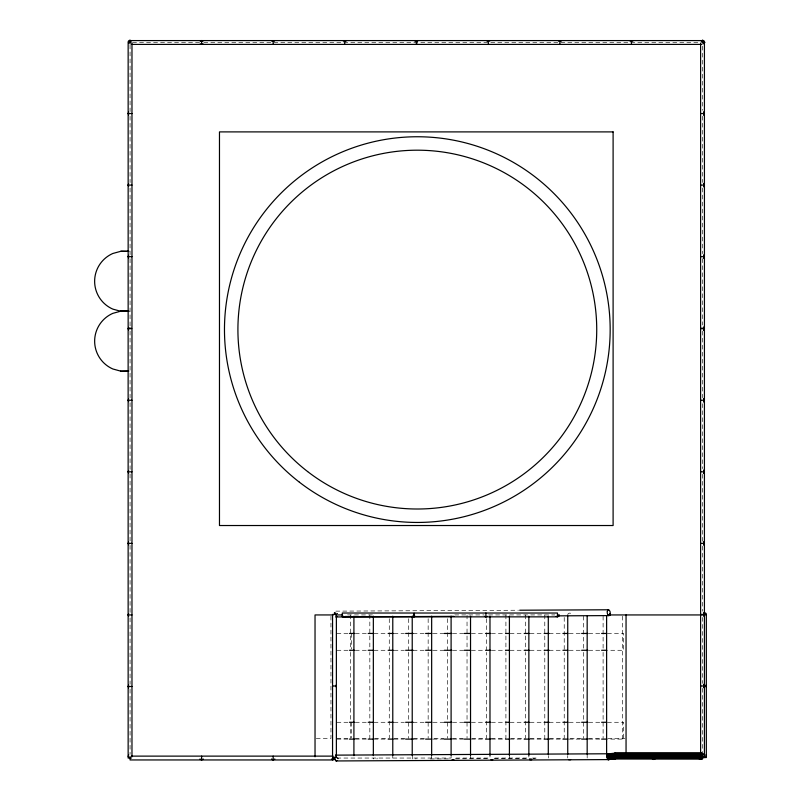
<?xml version="1.0" encoding="UTF-8"?>
<svg xmlns="http://www.w3.org/2000/svg" width="801" height="801" viewBox="0 0 801 801"><rect width="100%" height="100%" fill="white"/><g stroke="black" fill="none" stroke-linecap="round" stroke-linejoin="round"><path stroke-width="0.6" stroke-dasharray="4 3" d="M338.322 758.046L338.062 759.008M377.201 758.046L376.941 759.008M416.079 758.046L415.819 759.008M567.739 614.938C567.639 612.455 571.684 612.455 571.594 614.938M335.809 611.143L518.447 610.232M430.327 758.947L450.352 758.847M455.348 758.827L489.131 758.657M494.127 758.627L531.664 758.447M532.915 758.437L535.418 758.427M132.545 42.473L199.689 42.473M203.804 42.473L698.812 42.473M347.504 614.938L372.485 614.938M454.748 614.938L484.024 614.938M488.65 614.938L554.853 614.938M336.921 633.451L348.205 633.451M355.294 633.451L367.779 633.451M374.017 633.451L387.744 633.451M393.992 633.451L404.375 633.451M413.116 633.451L424.35 633.451M433.091 633.451L443.924 633.451M452.665 633.451L463.899 633.451M471.389 633.451L485.126 633.451M491.363 633.451L505.101 633.451M510.087 633.451L524.224 633.451M530.062 633.451L544.199 633.451M549.186 633.451L561.671 633.451M569.161 633.451L581.246 633.451M588.735 633.451L601.221 633.451M607.468 633.451L623.689 633.451L623.689 650.282L607.468 650.282M336.921 650.282L348.205 650.282M355.294 650.282L367.779 650.282M374.017 650.282L387.744 650.282M393.992 650.282L404.375 650.282M413.116 650.282L424.35 650.282M433.091 650.282L443.924 650.282M452.665 650.282L463.899 650.282M471.389 650.282L485.126 650.282M491.363 650.282L505.101 650.282M510.087 650.282L524.224 650.282M530.062 650.282L544.199 650.282M549.186 650.282L561.671 650.282M569.161 650.282L581.246 650.282M588.735 650.282L601.221 650.282M336.921 722.282L348.205 722.282M355.294 722.282L367.779 722.282M374.017 722.282L387.744 722.282M393.992 722.282L404.375 722.282M413.116 722.282L424.35 722.282M433.091 722.282L443.924 722.282M452.665 722.282L463.899 722.282M471.389 722.282L485.126 722.282M491.363 722.282L505.101 722.282M510.087 722.282L524.224 722.282M530.062 722.282L544.199 722.282M549.186 722.282L561.671 722.282M569.161 722.282L581.246 722.282M588.735 722.282L601.221 722.282M607.468 722.282L623.689 722.282L623.689 739.113L607.468 739.113M316.255 738.412L330.953 738.412L330.953 616.179M336.921 738.412L347.944 738.412M355.133 738.412L369.832 738.412L369.832 652.354M374.568 738.412L389.276 738.412L389.276 652.354M394.012 738.412L405.036 738.412M413.446 738.412L424.48 738.412M434.112 738.412L443.914 738.412M452.325 738.412L463.358 738.412M471.769 738.412L486.467 738.412L486.467 652.354M491.203 738.412L505.912 738.412L505.912 652.354M510.648 738.412L525.346 738.412L525.346 652.354M530.082 738.412L544.79 738.412L544.79 652.354M549.526 738.412L564.224 738.412L564.224 652.354M570.192 738.412L581.216 738.412M588.405 738.412L600.65 738.412M607.839 738.412L624.88 738.412M336.921 739.113L348.205 739.113M355.294 739.113L367.779 739.113M374.017 739.113L387.744 739.113M393.992 739.113L404.375 739.113M413.116 739.113L424.35 739.113M433.091 739.113L443.924 739.113M452.665 739.113L463.899 739.113M471.389 739.113L485.126 739.113M491.363 739.113L505.101 739.113M510.087 739.113L524.224 739.113M530.062 739.113L544.199 739.113M549.186 739.113L561.671 739.113M569.161 739.113L581.246 739.113M588.735 739.113L601.221 739.113M336.901 758.046L451.103 758.046L451.103 755.563M455.959 758.046L489.982 758.046L489.982 755.563M494.838 758.046L528.86 758.046L528.86 755.563M532.505 758.046L536.149 758.046M337.762 613.566L337.361 613.266A4.205 3.064 89.7 0 1 337.481 614.047M412.485 759.008L412.225 755.563M373.606 759.008L373.346 758.046M702.517 46.178L702.517 110.338M702.517 116.225L702.517 182.468M702.517 188.055L702.517 253.707M702.517 258.713L702.517 325.006M702.517 331.173L702.517 397.797M702.517 403.704L702.517 468.695M702.517 474.292L702.517 541.186M702.517 546.192L702.517 611.233M702.517 617.421L702.517 683.383M702.517 688.359L702.517 751.829M622.547 616.179L622.547 739.113M603.103 616.179L603.103 651.103M603.103 652.354L603.103 738.412M587.173 754.362L587.173 758.046M583.669 616.179L583.669 651.103M583.669 652.354L583.669 738.412M567.739 755.563L567.739 758.046M564.224 617.431L564.224 651.103M548.295 755.563L548.295 758.046M544.79 614.938L544.79 651.103M525.346 614.938L525.346 651.103M509.416 755.563L509.416 758.046M505.912 614.938L505.912 651.103M486.467 618.672L486.467 651.103M470.537 755.563L470.537 758.046M467.033 614.938L467.033 651.103M467.033 652.354L467.033 738.412M447.589 618.672L447.589 651.103M447.589 652.354L447.589 738.412M431.659 755.563L431.659 758.046M428.155 618.672L428.155 651.103M428.155 652.354L428.155 738.412M408.71 618.672L408.71 651.103M408.71 652.354L408.71 738.412M392.78 755.563L392.78 758.046M389.276 618.672L389.276 651.103M369.832 614.938L369.832 651.103M351.549 633.451L351.549 649.08M351.549 722.282L351.549 737.911M350.397 614.938L350.397 651.103M350.397 652.354L350.397 738.412M130.062 44.946L130.062 111.569M130.062 116.285L130.062 182.588M130.062 188.055L130.062 250.142M130.062 250.983L130.062 254.678M130.062 258.843L130.062 326.458M130.062 331.173L130.062 397.797M130.062 402.733L130.062 469.356M130.062 474.072L130.062 540.905M130.062 545.381L130.062 612.935M130.062 617.941L130.062 684.244M130.062 689.24L130.062 754.292M337.371 757.285A4.205 3.064 89.7 0 1 337.481 758.787"/><path stroke-width="1.2" d="M332.856 758.036L334.468 758.036L333.997 759.398L332.856 759.959L130.062 759.949L130.062 756.685M615.599 758.877L608.079 759.208L607.058 755.253L607.859 753.901L609.06 754.162M128.691 114.903L128.13 113.532L128.691 112.17M128.691 186.453L128.13 185.091L128.691 183.729M128.691 258.012L128.13 256.65L128.691 255.289M128.691 401.631L128.13 400.26L128.691 398.898M128.691 473.181L128.13 471.819L128.691 470.457M128.691 544.74L128.13 543.378L128.691 542.017M128.691 616.299L128.13 614.938L128.691 613.566M128.691 687.859L128.13 686.487L128.691 685.125M336.14 615.398L336.14 613.466L334.468 612.505L334.468 614.437M336.14 685.025L336.14 686.958M703.478 616.109L704.439 614.437L703.478 612.765M706.102 685.025L706.102 686.958M699.223 758.917L701.085 759.408L703.879 756.985L704.439 755.623L703.478 753.951M336.14 756.585L336.14 754.652M706.102 615.398L706.102 613.466L704.429 612.505M706.102 756.585L706.102 754.652M609.281 754.152C605.796 752.379 607.268 762.061 609.911 758.727L608.94 759.588L336.23 760.95M608.55 759.488L615.098 758.857L702.517 758.968L702.517 753.15L614.958 753.15L614.187 756.014L615.358 758.968M128.691 327.339L128.13 328.71L128.15 758.046L131.414 758.046M128.691 754.752L128.2 756.615L130.062 758.046M203.284 758.998L201.612 759.959L199.95 758.998M274.843 758.998L273.171 759.959L271.499 758.998M610.212 759.008L608.54 759.979L606.878 759.008M271.809 41.131L273.171 40.561L274.533 41.131M343.369 41.131L344.73 40.561L346.092 41.131M414.918 41.131L416.29 40.561L417.651 41.131M486.978 41.131L488.34 40.561L489.711 41.131M558.537 41.131L559.899 40.561L561.261 41.131M630.097 41.131L631.458 40.561L632.82 41.131M701.646 41.131L703.508 40.631L704.94 42.493M703.478 43.644L704.379 41.482L702.517 40.05M703.478 115.204L704.439 113.532L703.478 111.87M703.478 186.763L704.439 185.091L703.478 183.419M703.478 258.322L704.439 256.65L703.478 254.978M703.478 330.372L704.439 328.71L704.429 41.982L701.165 41.982M346.152 616.299L344.78 616.86L343.419 616.299M415.218 616.299L413.857 616.86L342.297 616.85L342.297 613.025L413.857 613.025L413.857 616.85L412.495 616.299M703.478 401.932L704.439 400.26L703.478 398.598M487.278 616.299L485.917 616.86L484.555 616.299M703.478 473.491L704.439 471.819L703.478 470.147M703.478 545.05L704.439 543.378L703.478 541.706M703.478 687.658L704.439 685.996L703.478 684.324M655.048 758.917L653.686 759.478L652.324 758.917M335.429 757.295L334.468 757.546M453.997 759.718L452.064 759.718M492.875 759.718L490.943 759.718M531.754 759.718L529.821 759.718M570.632 759.718L568.7 759.718M705.391 757.295L704.429 757.546L704.429 328.71L700.605 328.71L700.605 753.851M201.612 40.561L200.25 41.131A1.932 1.932 0 0 1 202.983 41.111L201.612 40.561L201.612 44.405M607.859 753.901L614.958 753.15M607.508 754.192L614.497 753.521L702.517 753.521M607.238 754.652L614.327 753.971L702.517 753.971M607.058 755.253L614.217 754.572L702.517 754.572M606.978 755.954L614.167 755.263L702.517 755.263M607.008 756.705L614.187 756.014L702.517 756.014M607.148 757.456L614.277 756.775L702.517 756.775M607.378 758.157L614.417 757.476L702.517 757.476M607.699 758.757L614.617 758.086L702.517 758.086M608.079 759.208L614.848 758.557L702.517 758.557M609.641 759.188L612.114 758.958M120.581 371.103L128.871 371.103L121.301 371.294L112.841 368.981A30.358 30.358 0 0 1 112.841 313.351L121.301 311.028L128.961 311.209L121.301 311.429L112.841 309.116A30.358 30.358 0 0 1 112.841 253.476L121.301 251.164L128.961 251.334L120.581 251.354M519.699 610.222L608.52 609.781M336.23 616.96L453.817 616.37M558.898 615.849L608.94 615.599M335.809 755.133L608.52 753.771M130.062 40.581L416.29 40.581L416.29 44.405L131.294 44.405M131.414 41.982L128.15 41.982L128.15 328.21L131.975 328.21L131.975 43.214M701.776 44.405L416.79 44.405L416.79 40.581L703.018 40.581L703.018 43.845M128.15 113.532L131.975 113.532M700.605 113.532L704.429 113.532M128.15 185.091L131.975 185.091M700.605 185.091L704.429 185.091M128.15 256.65L131.975 256.65M700.605 256.65L704.429 256.65M120.581 311.229L128.871 311.229M128.15 400.26L131.975 400.26M700.605 400.26L704.429 400.26M128.15 471.819L131.975 471.819M700.605 471.819L704.429 471.819M128.15 543.378L131.975 543.378M700.605 543.378L704.429 543.378M700.605 614.437L706.342 614.437L706.342 757.546L702.016 757.546M128.15 614.938L131.975 614.938M333.256 614.938L315.033 614.938L315.033 756.805M336.26 614.938L342.508 614.938M557.476 614.938L559.398 614.938L558.838 616.299L557.476 616.86L414.357 616.85L414.357 613.025L557.476 613.025L557.476 616.85L556.104 616.299M607.829 614.938L704.429 614.938M349.446 633.451L354.442 633.451M368.17 633.451L373.166 633.451M388.145 633.451L393.141 633.451M405.626 633.451L413.116 633.451M425.601 633.451L431.839 633.451M444.325 633.451L451.814 633.451M464.3 633.451L470.537 633.451M485.526 633.451L490.512 633.451M505.491 633.451L509.246 633.451M524.224 633.451L529.211 633.451M544.199 633.451L549.186 633.451M562.923 633.451L567.919 633.451M581.646 633.451L587.894 633.451M601.621 633.451L606.617 633.451M349.446 650.282L354.442 650.282M368.17 650.282L373.166 650.282M388.145 650.282L393.141 650.282M405.626 650.282L413.116 650.282M425.601 650.282L431.839 650.282M444.325 650.282L451.814 650.282M464.3 650.282L470.537 650.282M485.526 650.282L490.512 650.282M505.491 650.282L509.246 650.282M524.224 650.282L529.211 650.282M544.199 650.282L549.186 650.282M562.923 650.282L567.919 650.282M581.646 650.282L587.894 650.282M601.621 650.282L606.617 650.282M332.555 685.996L336.38 685.996M700.605 685.996L706.342 685.996M128.15 686.487L131.975 686.487M349.446 722.282L354.442 722.282M368.17 722.282L373.166 722.282M388.145 722.282L393.141 722.282M405.626 722.282L413.116 722.282M425.601 722.282L431.839 722.282M444.325 722.282L451.814 722.282M464.3 722.282L470.537 722.282M485.526 722.282L490.512 722.282M505.491 722.282L509.246 722.282M524.224 722.282L529.211 722.282M544.199 722.282L549.186 722.282M562.923 722.282L567.919 722.282M581.646 722.282L587.894 722.282M601.621 722.282L606.617 722.282M349.446 739.113L354.442 739.113M368.17 739.113L373.166 739.113M388.145 739.113L393.141 739.113M405.626 739.113L413.116 739.113M425.601 739.113L431.839 739.113M444.325 739.113L451.814 739.113M464.3 739.113L470.537 739.113M485.526 739.113L490.512 739.113M505.491 739.113L509.246 739.113M524.224 739.113L529.211 739.113M544.199 739.113L549.186 739.113M562.923 739.113L567.919 739.113M581.646 739.113L587.894 739.113M601.621 739.113L606.617 739.113M614.707 753.24L702.517 753.26M131.294 756.124L332.856 756.124M332.815 757.546L336.38 757.546L336.38 614.437L332.555 614.437L332.555 756.314M607.138 757.546L611.624 757.546M703.478 327.038L704.379 328.21L700.605 328.21L700.605 43.214M609.911 613.566L610.472 614.938M128.691 43.344L128.39 41.011L130.062 40.05L130.062 43.845M128.691 330.072L128.13 328.71L131.975 328.71L131.975 756.815M335.028 759.408L334.468 758.046M331.464 758.998L332.856 759.959L332.856 756.184M631.458 40.581L631.458 44.405M626.052 614.938L626.052 753.07M606.617 616.179L606.617 754.362M587.173 616.179L587.173 754.362M567.739 616.179L567.739 754.362M559.899 40.581L559.899 44.405M548.295 616.179L548.295 754.362M528.86 616.179L528.86 755.563M509.416 616.179L509.416 755.563M489.982 616.179L489.982 755.563M488.34 40.581L488.34 44.405M485.917 613.025L485.917 616.85M470.537 616.179L470.537 755.563M451.103 616.179L451.103 755.563M431.659 616.179L431.659 755.563M412.225 616.179L412.225 755.563M392.78 616.179L392.78 755.563M373.346 616.179L373.346 755.593M353.912 616.179L353.912 755.593M344.73 40.581L344.73 44.405M273.171 40.581L273.171 44.405M273.171 756.124L273.171 759.949M201.612 756.124L201.612 759.949M202.983 43.845A1.932 1.932 0 0 1 200.25 43.845M336.931 616.57A1.422 1.041 89.7 0 1 335.839 616.86M336.931 760.56A1.422 1.041 89.7 0 1 335.839 760.85L334.848 759.498A4.205 3.064 89.7 0 1 334.548 757.295M607.358 611.243L607.258 611.944A4.205 3.064 89.7 0 0 607.569 614.147L608.55 615.498A1.422 1.041 89.7 0 0 609.641 615.198L610.192 613.436A4.205 3.064 89.7 0 0 609.891 611.223L608.9 609.871A1.422 1.041 89.7 0 0 607.819 610.172L607.358 611.243M613.105 131.895L219.474 131.895L219.474 525.526L613.105 525.526L613.105 131.895M299.394 482.192A192.851 192.851 0 0 0 608.43 355.424A192.851 192.851 0 0 0 344.13 151.179A192.851 192.851 0 0 0 299.394 482.192M307.614 471.559A179.414 179.414 0 0 0 595.113 353.621A179.414 179.414 0 0 0 349.226 163.614A179.414 179.414 0 0 0 307.614 471.559"/></g></svg>
